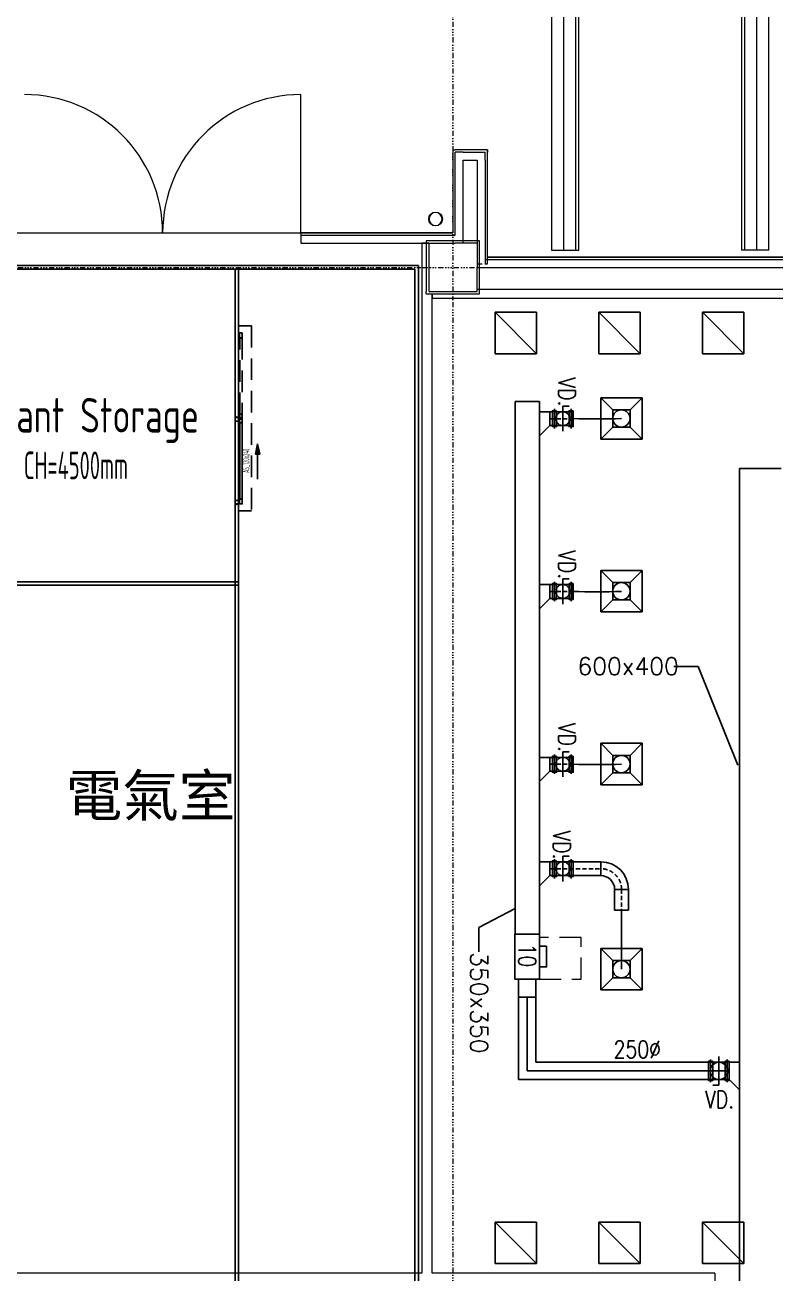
# Model space of a CAD drawing. Extents: x -32000 to 384674, y -29000 to 131250.
# Drawn here: x 237407 to 248262, y 75450 to 93507 of the extents above; entities that cross this region are included whole.
import ezdxf
from ezdxf.enums import TextEntityAlignment as Align

# ---------------------------------------------------------------- set-up
doc = ezdxf.new("R2010")
doc.units = 0
doc.header["$LTSCALE"] = 250
for name, pattern in [('H12PL3$0$JJP_三點線', [0.9, 0.3, -0.15, 0, -0.15, 0, -0.15, 0, -0.15]), ('H12PL3$0$JJP_虛線(退縮線、投影線、地下室範圍、非屬本工程、圖面分區)', [0.45, 0.3, -0.15]), ('XFDP30$0$HIDDEN2', [0.1875, 0.125, -0.0625]), ('XFM2D30-200K$0$20P1-XCM2Q30$0$HIDDEN2', [0.1875, 0.125, -0.0625]), ('XFM2D30-200K$0$HIDDEN', [0.375, 0.25, -0.125])]:
    doc.linetypes.add(name, pattern=pattern)
for name, color, linetype in [('AREA', 1, 'Continuous'), ('H12PL3$0$A-OBJE-MEP', 252, 'Continuous'), ('H12PL3$0$A-WALL-EX', 252, 'Continuous'), ('H12PL3$0$A-WALL-IN', 252, 'Continuous'), ('H12PL3$0$A-ZONE', 252, 'Continuous'), ('H12PL3$0$Door', 252, 'Continuous'), ('H12PL3$0$S-COL', 252, 'Continuous'), ('H12PL3$0$S-GRID', 252, 'Continuous'), ('XFDP30$0$A-CR-TT2', 1, 'Continuous'), ('XFDP30$0$A-CR-TXT', 2, 'Continuous'), ('XFDP30$0$A-Door (50K)', 2, 'Continuous'), ('XFDP30$0$A-W-P1S (50K)', 2, 'Continuous'), ('XFDP30$0$A-W-P2D (50K)', 2, 'Continuous'), ('XFM2D30-200K$0$20P1-XCM2Q30$0$M-HVAC-EQPM', 22, 'Continuous'), ('XFM2D30-200K$0$M-DUCT-DAPR', 3, 'Continuous'), ('XFM2D30-200K$0$M-DUCT-DIFF', 3, 'Continuous'), ('XFM2D30-200K$0$M-DUCT-FLAN', 1, 'Continuous'), ('XFM2D30-200K$0$M-DUCT-FLAN-L', 3, 'Continuous'), ('XFM2D30-200K$0$M-DUCT-FLEX', 3, 'Continuous'), ('XFM2D30-200K$0$M-DUCT-TEXT', 4, 'Continuous'), ('XFM2D30-200K$0$M-DUCT-TEXT-Line', 3, 'Continuous'), ('XFM2D30-200K$0$M-HVAC-DUCT', 3, 'Continuous')]:
    doc.layers.add(name, color=color, linetype=linetype)
doc.styles.add('H12PL3$0$Standard', font='', dxfattribs={"width": 0.8})
doc.styles.add('XFDP30$0$AA-TXT', font='isocp.shx', dxfattribs={"width": 0.8, "bigfont": 'china.shx'})
doc.styles.add('XFM2D30-200K$0$20P1-XCM2Q30$0$AA-TXT', font='simplex.shx', dxfattribs={"bigfont": 'china.shx'})
doc.styles.add('XFM2D30-200K$0$aa-txt', font='simplex.shx', dxfattribs={"bigfont": 'china.shx'})
doc.styles.get('H12PL3$0$Standard').set_extended_font_data('Microsoft JhengHei')
doc.linetypes.add('XFM2D30-200K$0$BATTING', pattern='A,0.0001,-0.1,[134,ltypeshp.shx,S=0.1,R=0,X=-0.1,Y=0],-0.2,[134,ltypeshp.shx,S=0.1,R=180,X=0.1,Y=0],-0.1', length=0.4001)
doc.dimstyles.new('XFM2D30-200K$0$adim-100', dxfattribs={"dimscale": 100, "dimtxt": 0.25, "dimasz": 0.25, "dimexe": 0.1, "dimexo": 0.5, "dimgap": 0.15, "dimtad": 0, "dimdec": 4, "dimdsep": 46, "dimtxsty": 'XFM2D30-200K$0$aa-txt', "dimcen": 2.5, "dimclrd": 256, "dimclre": 256, "dimclrt": 256, "dimadec": 0, "dimazin": 0, "dimtfac": 1, "dimtdec": 4, "dimtmove": 0, "dimatfit": 3, "dimfxl": 1, "dimtolj": 1, "dimtzin": 0, "dimarcsym": 0})

# ---------------------------------------------------------------- blocks, each defined once
blk = doc.blocks.new('XFDP30$0$GA2606')
blk.add_lwpolyline([(-13, 1), (-13, 0), (-16, 0), (-16, 0), (-16, 0), (-19, 0, -0.902738), (-19, 1), (-10, 3, 0.298217), (-9, 2), (-2, 2, 0.414214), (-2, 3), (-2, 18), (-2, 18), (-2, 20, -0.668179), (-2, 20), (0, 18), (0, 0), (0, 0), (-2, 0)], format="xyb", close=True)
blk = doc.blocks.new('XFDP30$0$Door-120x000_AS')
at = {"ltscale": 5}
blk.add_hatch(color=256, dxfattribs=at).paths.add_polyline_path([(50.4, 32.9), (50.4, 26.9), (35.4, 29.9)])
for p, q in [((35.4, 29.9), (50.4, 32.9)), ((50.4, 26.9), (35.4, 29.9)), ((50.4, 32.9), (50.4, 26.9)), ((86.4, 29.9), (50.4, 29.9))]:
    blk.add_line(p, q)
at = {"color": 9, "linetype": 'XFDP30$0$HIDDEN2'}
blk.add_lwpolyline([(-135, 21), (132.5, 21), (132.5, 2.5), (-135, 2.5)], close=True, dxfattribs=at)
at = {"color": 1, "linetype": 'XFDP30$0$HIDDEN2'}
for points in [[(-125, 3.8), (-116.7, 3.8, 0.158507), (-116.7, 3.8), (-116.6, 3.9, 0.72636), (-116.6, 4), (-116.8, 4, 0.414214), (-116.8, 3.9, -0.414214), (-116.8, 3.9), (-117.5, 3.9, -0.414214), (-117.6, 4), (-117.6, 4.4, 0.414214), (-117.6, 4.4), (-117.6, 4.4, 0.414214), (-117.7, 4.4), (-117.7, 4, -0.414214), (-117.7, 3.9), (-117.8, 3.9, -0.414214), (-117.9, 4), (-117.9, 5.7), (-117.9, 5.8), (-117.9, 5.8), (-117.9, 7.6, -0.414214), (-117.8, 7.6), (-117.7, 7.6, -0.414214), (-117.7, 7.6), (-117.7, 7.1, 0.414214), (-117.6, 7.1), (-117.6, 7.1, 0.414214), (-117.6, 7.1), (-117.6, 7.6, -0.414214), (-117.5, 7.6), (-116.8, 7.6, -0.414214), (-116.8, 7.6), (-116.8, 7.6, 0.414214), (-116.8, 7.6), (-116.6, 7.6, 0.72636), (-116.6, 7.6), (-116.7, 7.7, 0.158507), (-116.7, 7.7), (-125, 7.7, 0.414214), (-125, 7.7), (-125, 3.9, 0.414214)], [(0, 3.8), (-8.3, 3.8, -0.158507), (-8.3, 3.8), (-8.4, 3.9, -0.72636), (-8.4, 4), (-8.2, 4, -0.414214), (-8.2, 3.9, 0.414214), (-8.2, 3.9), (-7.5, 3.9, 0.414214), (-7.4, 4), (-7.4, 4.4, -0.414214), (-7.4, 4.4), (-7.4, 4.4, -0.414214), (-7.3, 4.4), (-7.3, 4, 0.414214), (-7.3, 3.9), (-7.2, 3.9, 0.414214), (-7.1, 4), (-7.1, 5.7), (-7.1, 5.8), (-7.1, 5.8), (-7.1, 7.6, 0.414214), (-7.2, 7.6), (-7.3, 7.6, 0.414214), (-7.3, 7.6), (-7.3, 7.1, -0.414214), (-7.4, 7.1), (-7.4, 7.1, -0.414214), (-7.4, 7.1), (-7.4, 7.6, 0.414214), (-7.5, 7.6), (-8.2, 7.6, 0.414214), (-8.2, 7.6), (-8.2, 7.6, -0.414214), (-8.2, 7.6), (-8.4, 7.6, -0.72636), (-8.4, 7.6), (-8.3, 7.7, -0.158507), (-8.3, 7.7), (0, 7.7, -0.414214), (0, 7.7), (0, 3.9, -0.414214)]]:
    blk.add_lwpolyline(points, format="xyb", close=True, dxfattribs=at)
blk.add_lwpolyline([(-117.6, 4), (-117.6, 7.5), (-7.4, 7.5), (-7.4, 4)], close=True, dxfattribs=at)
for points in [[(-2.3, -0.5, 0.070096), (-2.3, -0.5, 0.334236), (-2.2, -0.5, 0.795363), (-2.2, -0.4), (-2.6, -0.4, -0.414214), (-2.7, -0.3), (-2.7, 0.3, -0.414214), (-2.6, 0.4), (-2.2, 0.4, 0.795363), (-2.2, 0.5, 0.334236), (-2.3, 0.5, 0.070096), (-2.3, 0.5, 0.06212), (-2.3, 0.5, -0.357966), (-2.3, 0.5, -0.114149), (-2.3, 0.5), (-2.5, 0.6, 0.520559), (-2.5, 0.6, -0.09816), (-2.5, 0.6, -0.704497), (-2.6, 0.6, 0.231019), (-2.7, 0.8, -0.259663), (-2.7, 0.8), (-2.7, 1.5, 0.250846), (-2.7, 1.6, 0.148829), (-2.7, 1.6), (-2.8, 1.9, 0.835879), (-3, 1.9), (-3, -1.9, 0.835879), (-2.8, -1.9), (-2.7, -1.6, 0.148829), (-2.7, -1.6, 0.250846), (-2.7, -1.5), (-2.7, -0.8, -0.259663), (-2.7, -0.8, 0.231019), (-2.6, -0.6, -0.704497), (-2.5, -0.6, -0.09816), (-2.5, -0.6, 0.520559), (-2.5, -0.6), (-2.3, -0.5, -0.114149), (-2.3, -0.5, -0.357966), (-2.3, -0.5, 0.06212)], [(-2.5, 3.8), (5.8, 3.8, 0.158507), (5.8, 3.8), (5.9, 3.9, 0.72636), (5.9, 4), (5.7, 4, 0.414214), (5.7, 3.9, -0.414214), (5.7, 3.9), (5, 3.9, -0.414214), (4.9, 4), (4.9, 4.4, 0.414214), (4.9, 4.4), (4.9, 4.4, 0.414214), (4.8, 4.4), (4.8, 4, -0.414214), (4.8, 3.9), (4.7, 3.9, -0.414214), (4.6, 4), (4.6, 5.7), (4.6, 5.8), (4.6, 5.8), (4.6, 7.6, -0.414214), (4.7, 7.6), (4.8, 7.6, -0.414214), (4.8, 7.6), (4.8, 7.1, 0.414214), (4.9, 7.1), (4.9, 7.1, 0.414214), (4.9, 7.1), (4.9, 7.6, -0.414214), (5, 7.6), (5.7, 7.6, -0.414214), (5.7, 7.6), (5.7, 7.6, 0.414214), (5.7, 7.6), (5.9, 7.6, 0.72636), (5.9, 7.6), (5.8, 7.7, 0.158507), (5.8, 7.7), (-2.5, 7.7, 0.414214), (-2.5, 7.7), (-2.5, 3.9, 0.414214)], [(122.5, 3.8), (114.2, 3.8, -0.158507), (114.2, 3.8), (114.1, 3.9, -0.72636), (114.1, 4), (114.3, 4, -0.414214), (114.3, 3.9, 0.414214), (114.3, 3.9), (115, 3.9, 0.414214), (115.1, 4), (115.1, 4.4, -0.414214), (115.1, 4.4), (115.1, 4.4, -0.414214), (115.2, 4.4), (115.2, 4, 0.414214), (115.2, 3.9), (115.3, 3.9, 0.414214), (115.4, 4), (115.4, 5.7), (115.4, 5.8), (115.4, 5.8), (115.4, 7.6, 0.414214), (115.3, 7.6), (115.2, 7.6, 0.414214), (115.2, 7.6), (115.2, 7.1, -0.414214), (115.1, 7.1), (115.1, 7.1, -0.414214), (115.1, 7.1), (115.1, 7.6, 0.414214), (115, 7.6), (114.3, 7.6, 0.414214), (114.3, 7.6), (114.3, 7.6, -0.414214), (114.3, 7.6), (114.1, 7.6, -0.72636), (114.1, 7.6), (114.2, 7.7, -0.158507), (114.2, 7.7), (122.5, 7.7, -0.414214), (122.5, 7.7), (122.5, 3.9, -0.414214)], [(122.3, -0.5, -0.070096), (122.3, -0.5, -0.334236), (122.2, -0.5, -0.795363), (122.2, -0.4), (122.6, -0.4, 0.414214), (122.7, -0.3), (122.7, 0.3, 0.414214), (122.6, 0.4), (122.2, 0.4, -0.795363), (122.2, 0.5, -0.334236), (122.3, 0.5, -0.070096), (122.3, 0.5, -0.06212), (122.3, 0.5, 0.357966), (122.3, 0.5, 0.114149), (122.3, 0.5), (122.5, 0.6, -0.520559), (122.5, 0.6, 0.09816), (122.5, 0.6, 0.704497), (122.6, 0.6, -0.231019), (122.7, 0.8, 0.259663), (122.7, 0.8), (122.7, 1.5, -0.250846), (122.7, 1.6, -0.148829), (122.7, 1.6), (122.8, 1.9, -0.835879), (123, 1.9), (123, -1.9, -0.835879), (122.8, -1.9), (122.7, -1.6, -0.148829), (122.7, -1.6, -0.250846), (122.7, -1.5), (122.7, -0.8, 0.259663), (122.7, -0.8, -0.231019), (122.6, -0.6, 0.704497), (122.5, -0.6, 0.09816), (122.5, -0.6, -0.520559), (122.5, -0.6), (122.3, -0.5, 0.114149), (122.3, -0.5, 0.357966), (122.3, -0.5, -0.06212)]]:
    blk.add_lwpolyline(points, format="xyb", close=True)
for points in [[(-2.5, 2.5), (2.5, 2.5), (2.5, -2.5), (-2.5, -2.5)], [(4.9, 4), (4.9, 7.5), (115.1, 7.5), (115.1, 4)], [(122.5, 2.5), (117.5, 2.5), (117.5, -2.5), (122.5, -2.5)]]:
    blk.add_lwpolyline(points, close=True)
at = {"ltscale": 5}
for points in [[(2.5, 2.5), (0, 2.5), (0, 3.8), (2.5, 3.8)], [(117.5, 2.5), (120, 2.5), (120, 3.8), (117.5, 3.8)]]:
    blk.add_lwpolyline(points, close=True, dxfattribs=at)
at = {"yscale": 0.09999999999990905}
for p, xscale, zscale, rotation in [((-2.5, 2.5), 0.09999999999990905, 0.09999999999990905, 90), ((122.5, 2.5), -0.09999999999990905, 0.1, 270), ((-2.5, -2.5), -0.09999999999990905, 0.1, 90), ((122.5, -2.5), 0.09999999999990905, 0.09999999999990905, 270)]:
    blk.add_blockref('XFDP30$0$GA2606', p, dxfattribs=dict(at, xscale=xscale, zscale=zscale, rotation=rotation))
at = {"color": 9, "style": 'XFDP30$0$AA-TXT', "width": 0.45}
blk.add_attdef('120x240', text='', height=10, dxfattribs=at).set_placement((60, 14.4), align=Align.MIDDLE)
blk = doc.blocks.new('XFDP30')
at = {"layer": 'XFDP30$0$A-W-P1S (50K)'}
for p, q in [((243101, 90025, 0), (235600, 90025)), ((243051, 89975, 0), (235650, 89975)), ((243051, 61800), (243051, 89975, 0)), ((243101, 61800), (243101, 90025, 0))]:
    blk.add_line(p, q, dxfattribs=at)
at = {"layer": 'XFDP30$0$A-W-P2D (50K)'}
for p, q in [((240450, 89975), (240450, 75300, 0)), ((240500, 89975), (240500, 75250, 0)), ((235650, 85450, 0), (240500, 85450, 0)), ((235600, 85400, 0), (240500, 85400, 0))]:
    blk.add_line(p, q, dxfattribs=at)
at = {"layer": 'XFDP30$0$A-Door (50K)'}
ref = blk.add_blockref('XFDP30$0$Door-120x000_AS', (240475, 87802, 0), dxfattribs=dict(at, xscale=10, yscale=10, zscale=10, rotation=270))
ref.add_attrib('120x240', 'AS_120x240', dxfattribs={"layer": '0', "color": 9, "height": 100, "rotation": 90, "style": 'XFDP30$0$AA-TXT', "width": 0.45}).set_placement((240610, 87202, 0), align=Align.MIDDLE)
at = {"layer": 'XFDP30$0$A-CR-TT2', "style": 'XFDP30$0$AA-TXT', "width": 0.6}
blk.add_text('CH=4500mm', height=400, dxfattribs=at).set_placement((238145, 87136), align=Align.MIDDLE)
at = {"layer": 'XFDP30$0$A-CR-TXT', "style": 'XFDP30$0$AA-TXT', "width": 0.8}
blk.add_text('Coolant Storage', height=500, dxfattribs=at).set_placement((238145, 87786), align=Align.MIDDLE)
blk = doc.blocks.new('H12PL3')
at = {"layer": 'H12PL3$0$A-OBJE-MEP', "lineweight": 0, "flags": 128}
blk.add_lwpolyline([(243445, 90700, 1), (243255, 90700, 1)], format="xyb", close=True, dxfattribs=at)
at = {"layer": 'H12PL3$0$A-OBJE-MEP', "lineweight": 0}
blk.add_circle((243350, 90700), 100, dxfattribs=at)
at = {"layer": 'H12PL3$0$A-WALL-EX', "lineweight": 0}
for p, q in [((243750, 91665), (243635, 91665)), ((243750, 91665), (243635, 91665)), ((243635, 90500), (243635, 91665)), ((243750, 91665), (244065, 91665)), ((244065, 91550), (244065, 91665)), ((244065, 91550), (244065, 91665)), ((244065, 91550), (244065, 90150)), ((241400, 90500), (241400, 90465)), ((243635, 90465), (243635, 90500)), ((241400, 90465), (243600, 90465)), ((241400, 90465), (241400, 90385)), ((241400, 90385), (241400, 90350)), ((243600, 90465), (243635, 90465)), ((243600, 90465), (243635, 90465)), ((243950, 90150), (243950, 90050)), ((244065, 90150), (244065, 90050)), ((244065, 90150), (244065, 90115)), ((244065, 90115), (244100, 90115)), ((244065, 90115), (244100, 90115)), ((244100, 90050), (244100, 90150)), ((244100, 90115), (249100, 90115))]:
    blk.add_line(p, q, dxfattribs=at)
at = {"layer": 'H12PL3$0$A-WALL-EX', "linetype": 'H12PL3$0$JJP_虛線(退縮線、投影線、地下室範圍、非屬本工程、圖面分區)', "lineweight": 0}
for p, q in [((243950, 90050), (244065, 90050)), ((244065, 90050), (244100, 90050))]:
    blk.add_line(p, q, dxfattribs=at)
at = {"layer": 'H12PL3$0$A-WALL-EX', "lineweight": 0, "flags": 128}
for points in [[(245380, 90250), (245380, 115330)], [(245425, 90250), (245425, 115375)], [(247775, 115375), (247775, 90250)], [(247820, 115330), (247820, 90250)], [(245200, 115150), (245200, 90250)], [(248000, 90250), (248000, 115150)], [(245025, 114975), (245025, 90250)], [(248175, 90250), (248175, 114975)], [(243600, 91700), (243635, 91700)], [(243600, 91700), (243600, 90500)], [(244100, 91700), (243635, 91700)], [(244100, 90150), (244100, 91700)], [(244100, 90150), (244100, 91700)], [(244100, 90150), (244100, 91700)], [(244100, 90150), (244100, 91700)], [(244100, 90150), (244100, 91700)], [(244100, 91700), (244100, 91665)], [(244100, 90150), (244100, 91665)], [(243750, 91550), (243950, 91550)], [(243750, 90350), (243750, 91550)], [(243950, 91550), (243950, 90000)], [(151700, 90500), (243600, 90500)], [(241380, 90500), (243600, 90500)], [(241380, 90500), (243600, 90500)], [(241380, 90500), (243600, 90500)], [(241380, 90500), (243600, 90500)], [(243600, 90500), (241400, 90500)], [(241400, 90350), (243635, 90350)], [(243750, 90350), (243635, 90350)], [(243750, 90350), (243635, 90350)], [(244100, 90150), (249100, 90150)], [(244100, 90150), (249100, 90150)], [(244100, 90150), (249100, 90150)], [(244100, 90150), (249100, 90150)], [(244100, 90150), (249100, 90150)], [(249100, 90150), (244100, 90150)], [(245025, 90250), (245425, 90250)], [(245200, 90250), (245380, 90250)], [(248175, 90250), (247775, 90250)], [(248000, 90250), (247820, 90250)], [(243950, 90000), (244065, 90000)], [(244065, 90000), (249200, 90000)]]:
    blk.add_lwpolyline(points, dxfattribs=at)
at = {"layer": 'H12PL3$0$A-WALL-IN', "lineweight": 0, "flags": 128}
for points in [[(243250, 90350), (243150, 90350)], [(243150, 90350), (243150, 89612.5)], [(243215, 90385), (243215, 90350)], [(243950, 90385), (243215, 90385)], [(243215, 90350), (243215, 89650)], [(243985, 90385), (243950, 90385)], [(243985, 89650), (243985, 90385)], [(243150, 89615.24), (243150, 75450)], [(243215, 89615), (243215, 89650)], [(243215, 89615), (243985, 89615)], [(243300, 75450), (243300, 89615.24)], [(243300, 89597.77), (243300, 89552.74)], [(252250, 89677.74), (243950, 89677.74)], [(243985, 89615), (243985, 89650)], [(243300, 89552.74), (252985, 89552.74)], [(243150, 75450), (234900, 75450)], [(247390, 75450), (243300, 75450)], [(247390, 75450), (247390, 75300)]]:
    blk.add_lwpolyline(points, dxfattribs=at)
at = {"layer": 'H12PL3$0$Door', "lineweight": 0}
for p, q in [((241400, 90500), (241400, 92500)), ((241400, 90500), (241400, 90465)), ((241400, 90500), (241400, 90465)), ((241400, 90465), (241400, 90385)), ((241400, 90465), (241400, 90385)), ((241400, 90385), (241400, 90350))]:
    blk.add_line(p, q, dxfattribs=at)
for centre, start, end in [((237400, 90500), 0, 90), ((241400, 90500), 90, 180)]:
    blk.add_arc(centre, 2000, start, end, dxfattribs=at)
at = {"layer": 'H12PL3$0$S-COL', "lineweight": 0, "flags": 128}
for points in [[(243250, 90350), (243250, 89650), (243950, 89650), (243950, 90000)], [(243250, 90350), (243250, 89650), (243950, 89650), (243950, 90000)], [(243950, 90350), (243750, 90350)], [(243950, 90350), (243750, 90350)]]:
    blk.add_lwpolyline(points, dxfattribs=at)
at = {"layer": 'H12PL3$0$S-GRID', "linetype": 'H12PL3$0$JJP_三點線', "lineweight": 0}
for p, q in [((243600, 128250), (243600, -28000)), ((-29000, 90000), (289600, 90000))]:
    blk.add_line(p, q, dxfattribs=at)
blk.add_blockref('XFDP30', (0, 0))
at = {"layer": 'H12PL3$0$A-ZONE', "style": 'H12PL3$0$Standard'}
blk.add_text('電氣室', height=600, dxfattribs=at).set_placement((239225.04, 82658.31), align=Align.TOP_CENTER)
blk = doc.blocks.new('XFM2D30-200K$0$20P1-XCM2Q30$0$VAV 10')
for points in [[(-17.8, 91), (-17.8, 26), (17.8, 26), (17.8, 91)], [(27.8, 73.5), (17.8, 73.5), (17.8, 43.5), (27.8, 43.5)], [(-12.5, 26), (-12.5, 0), (12.5, 0), (12.5, 26)]]:
    blk.add_lwpolyline(points, close=True)
at = {"linetype": 'XFM2D30-200K$0$20P1-XCM2Q30$0$HIDDEN2', "lineweight": 5}
blk.add_lwpolyline([(77.8, 86), (17.8, 86), (17.8, 26), (77.8, 26)], close=True, dxfattribs=at)
at = {"style": 'XFM2D30-200K$0$20P1-XCM2Q30$0$AA-TXT', "width": 0.8}
blk.add_text('10', height=25, rotation=270, dxfattribs=at).set_placement((0, 43.1), align=Align.MIDDLE_RIGHT)
blk = doc.blocks.new('XFM2D30-200K$0$DC-290 3.2')
at = {"layer": 'XFM2D30-200K$0$M-DUCT-DIFF'}
for p, q in [((-30, 30), (-12.5, 12.5)), ((30, 30), (-30, 30)), ((-30, 30), (-30, -30)), ((12.5, 12.5), (30, 30)), ((30, -30), (30, 30)), ((12.5, 12.5), (-12.5, 12.5)), ((-12.5, 12.5), (-12.5, -12.5)), ((12.5, -12.5), (12.5, 12.5)), ((-30, -30), (-12.5, -12.5)), ((-12.5, -12.5), (12.5, -12.5)), ((12.5, -12.5), (30, -30)), ((-30, -30), (30, -30))]:
    blk.add_line(p, q, dxfattribs=at)
blk.add_circle((0, 0), 12.5, dxfattribs=at)
blk = doc.blocks.new('XFM2D30-200K$0$RG')
for p, q in [((1, 61), (-60, 0)), ((1, 61), (-60, 61)), ((-60, 61), (-60, 0)), ((1, 0), (1, 61)), ((-60, 0), (1, 0))]:
    blk.add_line(p, q)
blk = doc.blocks.new('XFM2D30-200K')
at = {"layer": 'XFM2D30-200K$0$M-DUCT-DAPR', "linetype": 'XFM2D30-200K$0$HIDDEN', "ltscale": 0.25}
for centre in [(245191, 87811, 0), (245191, 85311, 0), (245191, 82811, 0), (245191, 81300, 0)]:
    blk.add_circle(centre, 100, dxfattribs=at)
at = {"layer": 'XFM2D30-200K$0$M-DUCT-FLAN'}
for points in [[(245101, 87926), (245101, 87696), (245041, 87696), (245041, 87926)], [(245341, 87926), (245341, 87696), (245281, 87696), (245281, 87926)], [(245101, 85426), (245101, 85196), (245041, 85196), (245041, 85426)], [(245341, 85426), (245341, 85196), (245281, 85196), (245281, 85426)], [(245101, 82926), (245101, 82696), (245041, 82696), (245041, 82926)], [(245341, 82926), (245341, 82696), (245281, 82696), (245281, 82926)]]:
    blk.add_lwpolyline(points, close=True, dxfattribs=at)
at = {"layer": 'XFM2D30-200K$0$M-DUCT-FLAN', "elevation": 0}
for points in [[(245101, 81415), (245101, 81185), (245041, 81185), (245041, 81415)], [(245341, 81415), (245341, 81185), (245281, 81185), (245281, 81415)], [(247300, 78235), (247300, 78515), (247360, 78515), (247360, 78235)], [(247300, 78235), (247300, 78515), (247360, 78515), (247360, 78235)], [(247540, 78235), (247540, 78515), (247600, 78515), (247600, 78235)], [(247540, 78235), (247540, 78515), (247600, 78515), (247600, 78235)]]:
    blk.add_lwpolyline(points, close=True, dxfattribs=at)
at = {"layer": 'XFM2D30-200K$0$M-DUCT-FLAN-L'}
for p, q in [((245071, 87671), (245071, 87951)), ((245191, 87993), (245191, 87628)), ((245191, 87993), (245281, 87993)), ((245191, 87993), (245191, 87628)), ((245191, 87993), (245281, 87993)), ((245311, 87671), (245311, 87951)), ((245071, 85171), (245071, 85451)), ((245191, 85493), (245191, 85128)), ((245191, 85493), (245281, 85493)), ((245191, 85493), (245191, 85128)), ((245191, 85493), (245281, 85493)), ((245311, 85171), (245311, 85451)), ((245071, 82671), (245071, 82951)), ((245191, 82993), (245191, 82628)), ((245191, 82993), (245281, 82993)), ((245191, 82993), (245191, 82628)), ((245191, 82993), (245281, 82993)), ((245311, 82671), (245311, 82951)), ((245071, 81160, 0), (245071, 81440, 0)), ((245191, 81482, 0), (245191, 81117, 0)), ((245191, 81482, 0), (245281, 81482, 0)), ((245191, 81482, 0), (245191, 81117, 0)), ((245191, 81482, 0), (245281, 81482, 0)), ((245311, 81160, 0), (245311, 81440, 0)), ((247450, 78168), (247450, 78582, 0)), ((247450, 78168), (247450, 78582, 0)), ((247330, 78540, 0), (247330, 78210)), ((247330, 78540, 0), (247330, 78210)), ((247570, 78540, 0), (247570, 78210)), ((247570, 78540, 0), (247570, 78210)), ((247450, 78168), (247360, 78168)), ((247450, 78168), (247360, 78168))]:
    blk.add_line(p, q, dxfattribs=at)
at = {"layer": 'XFM2D30-200K$0$M-DUCT-FLEX', "linetype": 'XFM2D30-200K$0$BATTING', "ltscale": 0.15}
for centre, radius, start, end in [((245687, 102753, 0), 14946, 268.6445, 271.3555), ((245687, 100253, 0), 14946, 268.6445, 271.3555), ((245687, 97753, 0), 14946, 268.6445, 271.3555), ((299155, 80273), 53115, 179.5398, 180.4602)]:
    blk.add_arc(centre, radius, start, end, dxfattribs=at)
at = {"layer": 'XFM2D30-200K$0$M-HVAC-DUCT'}
for p, q in [((244500, 88061, 0), (244500, 80353, 0)), ((244855, 88061), (244500, 88061)), ((244855, 80353, 0), (244855, 88061, 0)), ((245005, 87911), (244855, 87911)), ((245005, 87911), (245334, 87911, 0)), ((245005, 87911, 0), (245005, 87711)), ((245334, 87911, 0), (245334, 87711)), ((245005, 87711, 0), (244855, 87561, 0)), ((245005, 87711, 0), (245334, 87711)), ((247750, 87091), (247750, 64600)), ((247750, 87091), (248350, 87091)), ((245005, 85411), (244855, 85411)), ((245005, 85411), (245334, 85411, 0)), ((245005, 85411, 0), (245005, 85211)), ((245334, 85411, 0), (245334, 85211)), ((245005, 85211, 0), (244855, 85061, 0)), ((245005, 85211, 0), (245334, 85211)), ((245005, 82911), (244855, 82911)), ((245005, 82911), (245334, 82911, 0)), ((245005, 82911, 0), (245005, 82711)), ((245334, 82911, 0), (245334, 82711)), ((245005, 82711, 0), (244855, 82561, 0)), ((245005, 82711, 0), (245334, 82711)), ((245005, 81400, 0), (244855, 81400, 0)), ((245005, 81400, 0), (245741, 81400)), ((245005, 81400, 0), (245005, 81200, 0)), ((245741, 81200, 0), (245741, 81400)), ((245005, 81200, 0), (244855, 81050, 0)), ((245005, 81200), (245741, 81200, 0)), ((245941, 81000, 0), (245941, 80700, 0)), ((245941, 81000, 0), (246141, 81000, 0)), ((246141, 81000, 0), (246141, 80700)), ((245941, 80700, 0), (246141, 80700, 0)), ((244552, 78250, 0), (244552, 79443, 0)), ((244677, 78375, 0), (244677, 79443, 0)), ((244802, 78500, 0), (244802, 79443, 0)), ((247570, 78375), (244677, 78375, 0)), ((247750, 78500, 0), (244802, 78500, 0)), ((247600, 78250), (247600, 78500, 0)), ((247600, 78250), (247600, 78500, 0)), ((247600, 78250, 0), (244552, 78250, 0)), ((247600, 78250), (247750, 78100))]:
    blk.add_line(p, q, dxfattribs=at)
at = {"layer": 'XFM2D30-200K$0$M-HVAC-DUCT', "linetype": 'XFM2D30-200K$0$HIDDEN'}
for p, q in [((245005, 87811, 0), (245334, 87811)), ((245005, 85311, 0), (245334, 85311)), ((245005, 82811, 0), (245334, 82811)), ((245005, 81300), (245741, 81300, 0)), ((246041, 81000, 0), (246041, 80700, 0))]:
    blk.add_line(p, q, dxfattribs=at)
at = {"layer": 'XFM2D30-200K$0$M-HVAC-DUCT'}
blk.add_circle((247450, 78375), 125, dxfattribs=at)
for radius in [400, 200]:
    blk.add_arc((245741, 81000, 0), radius, 0, 90, dxfattribs=at)
at = {"layer": 'XFM2D30-200K$0$M-HVAC-DUCT', "linetype": 'XFM2D30-200K$0$HIDDEN'}
blk.add_arc((245741, 81000, 0), 300, 0, 90, dxfattribs=at)
at = {"layer": 'XFM2D30-200K$0$20P1-XCM2Q30$0$M-HVAC-EQPM', "xscale": 10, "yscale": 10, "zscale": 10}
blk.add_blockref('XFM2D30-200K$0$20P1-XCM2Q30$0$VAV 10', (244677, 79443, 0), dxfattribs=at)
at = {"layer": 'XFM2D30-200K$0$M-DUCT-DIFF', "xscale": -9.842519685043953, "yscale": 9.842519685043953, "zscale": 9.842519685043953}
for p in [(244221, 88751, 0), (245721, 88751, 0), (247221, 88751, 0), (244221, 75587, 0), (245721, 75587, 0), (247221, 75587, 0)]:
    blk.add_blockref('XFM2D30-200K$0$RG', p, dxfattribs=at)
at = {"layer": 'XFM2D30-200K$0$M-DUCT-DIFF', "xscale": -10, "yscale": 10, "zscale": 10, "rotation": 180}
for p in [(246039, 87814), (246039, 85314), (246039, 82814), (246039, 79846)]:
    blk.add_blockref('XFM2D30-200K$0$DC-290 3.2', p, dxfattribs=at)
at = {"layer": 'XFM2D30-200K$0$M-DUCT-TEXT', "style": 'XFM2D30-200K$0$aa-txt', "width": 0.8}
for p in [(245252, 88199, 0), (245252, 85699, 0), (245252, 83199, 0), (245177, 81644, 0)]:
    blk.add_text('VD.', height=250, rotation=270, dxfattribs=at).set_placement(p, align=Align.MIDDLE)
at = {"layer": 'XFM2D30-200K$0$M-DUCT-TEXT', "style": 'XFM2D30-200K$0$aa-txt'}
blk.add_text('600x400', height=250, dxfattribs=at).set_placement((245403, 84105))
blk.add_text('350x350', height=250, rotation=270, dxfattribs=at).set_placement((243854, 80093))
at = {"layer": 'XFM2D30-200K$0$M-DUCT-TEXT', "style": 'XFM2D30-200K$0$aa-txt', "width": 0.8}
for s, p in [('250%%C', (246269, 78686, 0)), ('VD.', (247461, 77961, 0))]:
    blk.add_text(s, height=250, dxfattribs=at).set_placement(p, align=Align.MIDDLE)
at = {"layer": 'XFM2D30-200K$0$M-DUCT-TEXT-Line'}
for points in [[(247725, 82797), (247151, 84227), (246800, 84227)], [(244500, 80724), (243976, 80450), (243976, 80099)]]:
    blk.add_leader(points, dimstyle='XFM2D30-200K$0$adim-100', override={"dimclrd": 256}, dxfattribs=at)

msp = doc.modelspace()

# ---------------------------------------------------------------- block references
msp.add_blockref('H12PL3', (0, 0))
at = {"layer": 'AREA'}
msp.add_blockref('XFM2D30-200K', (0, 0), dxfattribs=at)

doc.saveas('drawing.dxf')
